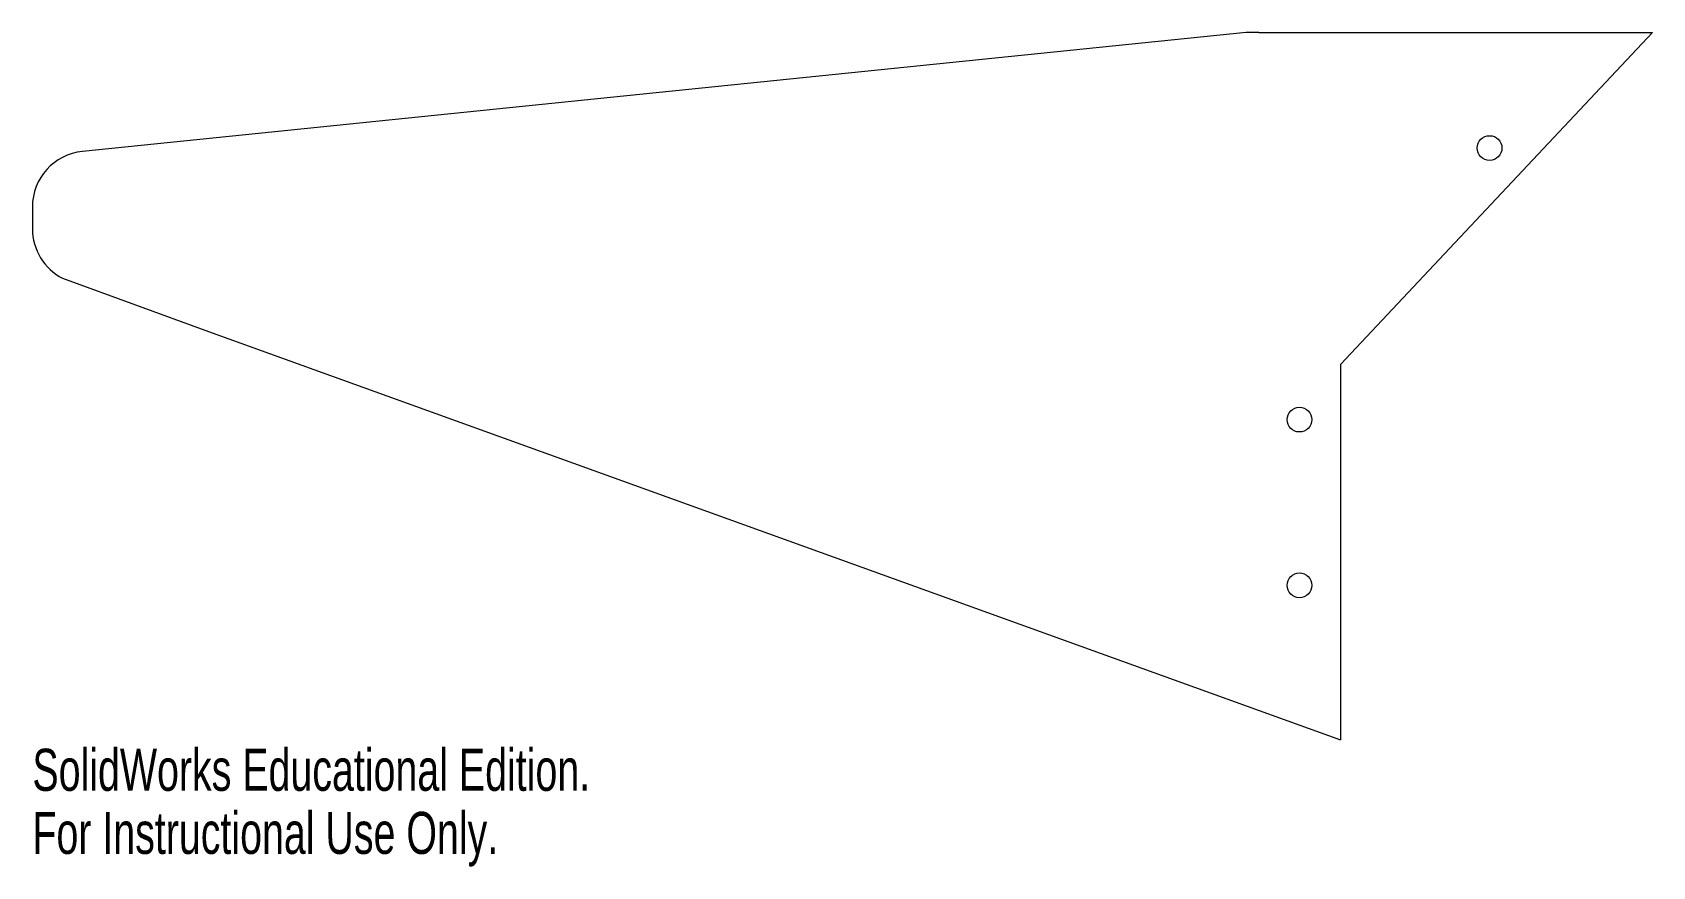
# Model space of a CAD drawing. Header units: inches. Extents: x -5.92 to 1.41, y -1.42 to 2.35.
import ezdxf

# ---------------------------------------------------------------- set-up
doc = ezdxf.new("R2010")
doc.units = ezdxf.units.IN
doc.header["$MEASUREMENT"] = 0
doc.styles.add('SLDTEXTSTYLE0', font='TXT', dxfattribs={"width": 0.7})

msp = doc.modelspace()

# ---------------------------------------------------------------- linework, layer by layer
at = {"color": 7, "linetype": 'Continuous', "lineweight": 15}
for p, q in [((-0.425, 2.3513), (-5.694, 1.8133)), ((-0.3686, 2.352), (-0.425, 2.3513)), ((-0.3686, 2.352), (1.4142, 2.352)), ((1.4142, 2.352), (0.002, 0.8492)), ((-5.9204, 1.5626), (-5.9204, 1.4634)), ((-5.7837, 1.2393), (-5.1227, 0.9987)), ((-5.1227, 0.9987), (0.002, -0.8493)), ((0.002, 0.8492), (0.002, -0.8493))]:
    msp.add_line(p, q, dxfattribs=at)
for centre in [(0.6761, 1.8287), (-0.1843, 0.6), (-0.1843, -0.15)]:
    msp.add_circle(centre, 0.056, dxfattribs=at)
for centre, start, end in [((-5.6684, 1.5626), 95.83099, 180), ((-5.6684, 1.4634), 180, 242.77663)]:
    msp.add_arc(centre, 0.252, start, end, dxfattribs=at)

# ---------------------------------------------------------------- texts
at = {"color": 7, "linetype": 'Continuous', "char_height": 0.1903, "attachment_point": 1, "style": 'SLDTEXTSTYLE0'}
for s, insert in [('SolidWorks Educational Edition.', (-5.9204, -0.8894)), ('For Instructional Use Only.', (-5.9204, -1.1749))]:
    msp.add_mtext(s, dxfattribs=dict(at, insert=insert))

doc.saveas('drawing.dxf')
